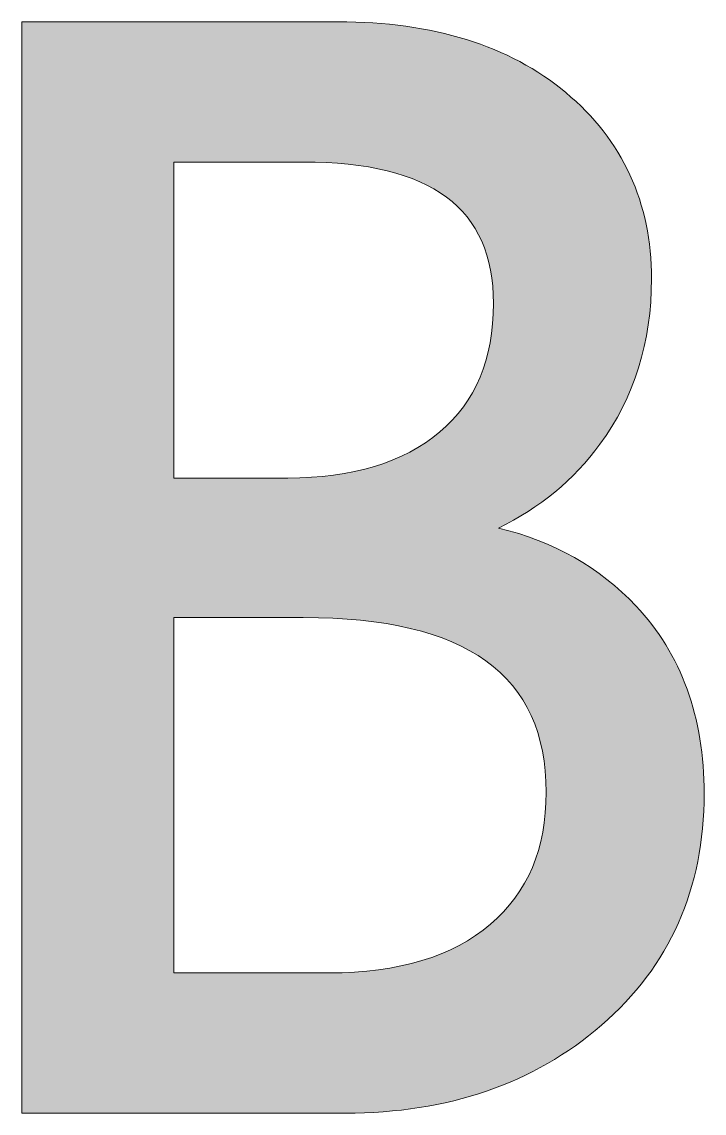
# Model space of a CAD drawing. Extents: x -272 to 608, y -386 to 48.
# Drawn here: x 304.4 to 403.6, y -386.1 to -227.6 of the extents above; entities that cross this region are included whole.
import ezdxf

# ---------------------------------------------------------------- set-up
doc = ezdxf.new("R2010")
doc.units = 0
doc.header["$MEASUREMENT"] = 0
doc.layers.add('Layer 1', color=7, linetype='Continuous', lineweight=0)

msp = doc.modelspace()

# ---------------------------------------------------------------- hatches: boundary and pattern name
at = {"layer": 'Layer 1', "true_color": 0x005978, "transparency": 33554687}
h = msp.add_hatch(color=146, dxfattribs=at)
h.dxf.hatch_style = 2
edge = h.paths.add_edge_path()
edge.add_spline(control_points=[(372.52, -358.63), (367.07, -363.31), (359.19, -365.69), (349.1, -365.69), (349.1, -365.69), (326.54, -365.69), (326.54, -365.69), (326.54, -365.69), (326.54, -314.1), (326.54, -314.1), (326.54, -314.1), (345.33, -314.1), (345.33, -314.1), (369.06, -314.1), (380.6, -322.4), (380.6, -339.46), (380.6, -347.69), (377.96, -353.96), (372.52, -358.63)], knot_values=[0, 0, 0, 0, 1, 1, 1, 2, 2, 2, 3, 3, 3, 4, 4, 4, 5, 5, 5, 6, 6, 6, 6], degree=3, periodic=0)
edge = h.paths.add_edge_path()
edge.add_spline(control_points=[(326.54, -247.95), (326.54, -247.95), (345.33, -247.95), (345.33, -247.95), (363.92, -247.95), (372.95, -254.66), (372.95, -268.47), (372.95, -276.61), (370.4, -282.72), (365.15, -287.14), (359.88, -291.58), (352.45, -293.83), (343.07, -293.83), (343.07, -293.83), (326.54, -293.83), (326.54, -293.83), (326.54, -293.83), (326.54, -247.95), (326.54, -247.95)], knot_values=[0, 0, 0, 0, 1, 1, 1, 2, 2, 2, 3, 3, 3, 4, 4, 4, 5, 5, 5, 6, 6, 6, 6], degree=3, periodic=0)
edge = h.paths.add_edge_path()
edge.add_spline(control_points=[(373.67, -301.09), (379.67, -298.19), (384.62, -294.12), (388.42, -288.93), (393.39, -282.15), (395.91, -274.07), (395.91, -264.91), (395.91, -253.86), (391.72, -244.75), (383.45, -237.85), (375.29, -231.03), (364.17, -227.58), (350.39, -227.58), (350.39, -227.58), (304.44, -227.58), (304.44, -227.58), (304.44, -227.58), (304.44, -386.06), (304.44, -386.06), (304.44, -386.06), (351.47, -386.06), (351.47, -386.06), (366.33, -386.06), (378.84, -381.76), (388.65, -373.29), (398.54, -364.75), (403.56, -353.44), (403.56, -339.68), (403.56, -328.57), (400.23, -319.39), (393.65, -312.4), (388.4, -306.82), (381.7, -303.03), (373.67, -301.09)], knot_values=[0, 0, 0, 0, 1, 1, 1, 2, 2, 2, 3, 3, 3, 4, 4, 4, 5, 5, 5, 6, 6, 6, 7, 7, 7, 8, 8, 8, 9, 9, 9, 10, 10, 10, 11, 11, 11, 11], degree=3, periodic=0)

# ---------------------------------------------------------------- linework, layer by layer
at = {"layer": 'Layer 1'}
for points, knots in [([(373.67, -301.09), (379.67, -298.19), (384.62, -294.12), (388.42, -288.93), (393.39, -282.15), (395.91, -274.07), (395.91, -264.91), (395.91, -253.86), (391.72, -244.75), (383.45, -237.85), (375.29, -231.03), (364.17, -227.58), (350.39, -227.58), (350.39, -227.58), (304.44, -227.58), (304.44, -227.58), (304.44, -227.58), (304.44, -386.06), (304.44, -386.06), (304.44, -386.06), (351.47, -386.06), (351.47, -386.06), (366.33, -386.06), (378.84, -381.76), (388.65, -373.29), (398.54, -364.75), (403.56, -353.44), (403.56, -339.68), (403.56, -328.57), (400.23, -319.39), (393.65, -312.4), (388.4, -306.82), (381.7, -303.03), (373.67, -301.09)], [0, 0, 0, 0, 1, 1, 1, 2, 2, 2, 3, 3, 3, 4, 4, 4, 5, 5, 5, 6, 6, 6, 7, 7, 7, 8, 8, 8, 9, 9, 9, 10, 10, 10, 11, 11, 11, 11]), ([(326.54, -247.95), (326.54, -247.95), (345.33, -247.95), (345.33, -247.95), (363.92, -247.95), (372.95, -254.66), (372.95, -268.47), (372.95, -276.61), (370.4, -282.72), (365.15, -287.14), (359.88, -291.58), (352.45, -293.83), (343.07, -293.83), (343.07, -293.83), (326.54, -293.83), (326.54, -293.83), (326.54, -293.83), (326.54, -247.95), (326.54, -247.95)], [0, 0, 0, 0, 1, 1, 1, 2, 2, 2, 3, 3, 3, 4, 4, 4, 5, 5, 5, 6, 6, 6, 6]), ([(372.52, -358.63), (367.07, -363.31), (359.19, -365.69), (349.1, -365.69), (349.1, -365.69), (326.54, -365.69), (326.54, -365.69), (326.54, -365.69), (326.54, -314.1), (326.54, -314.1), (326.54, -314.1), (345.33, -314.1), (345.33, -314.1), (369.06, -314.1), (380.6, -322.4), (380.6, -339.46), (380.6, -347.69), (377.96, -353.96), (372.52, -358.63)], [0, 0, 0, 0, 1, 1, 1, 2, 2, 2, 3, 3, 3, 4, 4, 4, 5, 5, 5, 6, 6, 6, 6])]:
    msp.add_open_spline(points, degree=3, knots=knots, dxfattribs=at)

doc.saveas('drawing.dxf')
